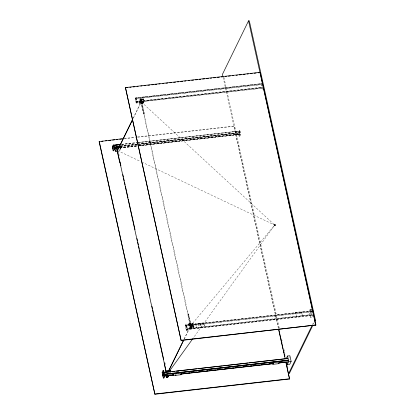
<?xml version="1.0" encoding="UTF-8"?>
<svg xmlns="http://www.w3.org/2000/svg" width="415" height="415" viewBox="0 0 415 415"><rect width="100%" height="100%" fill="white"/><g stroke="black" fill="none" stroke-linecap="round" stroke-linejoin="round"><path stroke-width="0.31" stroke-dasharray="2.08 1.56" d="M120.07 148.871L120.552 147.818L119.862 148.923L119.577 146.9M119.992 146.189L120.521 148.575L119.821 148.741M120.832 147.387L120.397 147.481L120.832 147.387L120.417 145.504M140.114 99.361C140.882 98.329 140.353 102.074 141.022 103.164L141.987 103.055L142.501 102.002L142.319 101.193L141.354 101.302L133.174 118.156M141.001 102.884C140.353 102.941 142.257 102.422 140.151 102.619C139.544 100.803 142.381 102.126 140.664 102.863C141.126 103.781 141.92 99.797 140.706 102.764M140.151 102.619L141.24 102.386M140.566 102.956L140.571 101.914L141.007 102.863M140.804 101.95L140.452 102.116M141.1 101.831L140.654 102.059M143.31 102.624C140.327 94.381 145.406 101.929 143.263 102.687C143.844 100.886 141.837 101.846 143.102 102.733C144.353 101.654 143.491 100.721 142.926 102.687M142.376 101.742C142.947 100.669 144.353 102.199 143.087 102.438C142.101 102.562 142.298 101.592 143.159 101.68M143.019 98.978L142.47 99.092M142.511 102.355L143.6 102.121M143.3 102.526L143.756 102.329M143.466 101.509L142.952 101.825M189.479 324.431L189.914 324.338L190.252 325.863L189.987 325.998L189.479 324.431L189.909 324.359M189.349 325.412C189.925 324.328 191.331 325.884 190.065 326.107C188.747 326.003 189.691 325.381 190.444 325.184M190.48 327.435L191.025 327.321L190.48 327.435L189.738 324.084L190.07 323.913L191.133 327.668L190.563 328.836L191.419 328.737L191.989 327.575L191.133 327.668M189.484 326.024L190.578 325.791M189.826 325.972L190.252 325.863M190.189 323.788C188.794 326.709 191.44 322.657 189.754 324.11M191.709 325.147C192.28 324.063 193.686 325.614 192.425 325.842C191.092 325.687 192.057 325.137 192.804 324.914M191.834 324.162L192.275 324.068L192.404 325.723L191.834 324.162L192.275 324.068M192.55 323.524C196.611 332.462 189.479 323.674 192.633 323.679C193.032 322.377 191.196 326.792 192.809 323.622M191.87 325.806L192.939 325.526M192.171 325.687L192.607 325.593M192.638 323.731L192.098 323.819M192.84 327.17L193.385 327.056M120.288 147.787L120.547 147.885M141.183 101.779L141.432 101.908M143.523 101.571L143.787 101.639M189.971 324.872L189.712 324.774M261.927 84.603L135.254 98.682L135.669 97.826L261.642 83.571M135.311 98.936L135.726 98.08L262.342 83.752M135.399 99.704L135.928 98.63L136.768 102.443L136.245 103.517L136.888 103.444L137.412 102.37L136.571 98.557L136.042 99.631L135.399 99.704L136.245 103.517M262.721 88.213L136.053 102.287L136.468 101.436L262.441 87.181M136.104 102.541L136.519 101.691L263.136 87.363M141.489 98.884L140.918 100.051L140.062 100.145L140.628 98.983L141.489 98.884L142.023 101.322L141.458 102.489L140.602 102.583L140 100.005L140.265 99.465L141.551 99.32L141.287 99.859L141.556 101.078L140.27 101.224L140.535 100.684L140.265 99.465M139.217 102.837L139.772 101.696L144.062 101.213L144.218 101.924L143.663 103.065L139.373 103.553L139.217 102.837L143.502 102.355L144.062 101.213M140.514 100.357L141.416 99.963L144.181 113.482L143.429 113.565L140.514 100.357L141.261 100.274M139.373 103.553L139.928 102.406L139.772 101.696M140.602 102.583L141.167 101.421L142.023 101.322M141.556 101.078L141.821 100.539L140.535 100.684M133.386 118.135L141.302 101.903L274.694 225.06L193.074 338.324M141.022 103.164L141.536 102.111L141.354 101.302M141.987 103.055L141.806 102.246L142.319 101.193M119.702 150.79L121.413 147.273L121.258 146.562L119.541 150.08L119.702 150.79L118.477 150.93M143.429 113.565L144.332 113.171L141.261 99.112A0.892 0.327 -12.5 0 0 139.902 99.118A0.892 0.327 -12.5 0 0 139.995 99.673A0.892 0.327 -12.5 0 0 141.261 99.112M144.181 113.482L144.332 113.171M278.392 328.478L233.889 126.077L135.954 137.163M239.242 130.824L238.303 132.753L239.144 136.561L239.787 136.488L240.726 134.564L239.886 130.751L239.242 130.824L240.083 134.636L239.144 136.561M262.218 89.261L261.372 85.449L261.901 84.375M239.886 130.751L238.947 132.681L239.787 136.488M139.274 145.328L239.538 133.983L137.889 145.675M137.889 146.038L239.439 134.548L239.538 133.983M139.305 144.379L240.269 132.847L239.844 130.917L137.007 142.553M187.782 314.42L188.685 314.02L191.45 327.539L190.703 327.627L187.782 314.42L188.685 314.02M185.194 325.194L185.723 324.12L186.366 324.048L187.596 329.635L187.072 330.708L186.428 330.781L185.194 325.194L185.837 325.121M197.545 324.836L185.5 326.2L186.366 324.048M185.5 326.2L185.915 325.35L197.96 323.985M188.794 323.679L188.239 324.821L188.394 325.531L192.679 325.049L193.24 323.908L193.084 323.197L188.794 323.679L188.95 324.39L188.394 325.531M310.98 315.696L186.236 329.552L186.651 328.701L310.052 314.736M186.294 329.806L186.709 328.955L310.752 314.918M186.428 330.781L186.952 329.707L185.723 324.12M190.376 323.28L189.863 324.333L190.827 324.224L191.341 323.171L190.376 323.28L190.558 324.094L190.044 325.147L191.009 325.038L191.523 323.985L191.341 323.171M190.563 328.836L190.023 326.398L190.594 325.23L191.45 325.137L192.005 327.803L191.746 328.343L190.459 328.488L190.718 327.949L190.449 326.73L191.735 326.584L191.476 327.124L191.746 328.343M184.032 339.174L190.537 325.842L274.694 225.06L142.672 162.498M184.244 339.148L190.75 325.817L140.918 100.051M190.449 326.73L190.189 327.269L191.476 327.124M191.419 328.737L190.884 326.299L191.45 325.137M190.703 327.627L140.664 100.046M193.084 323.197L192.524 324.338L192.679 325.049M195.745 323.721L196.466 327.85L195.745 323.721L203.786 322.813L204.507 326.942L203.786 322.813M200.492 323.7L200.077 324.551L200.025 324.297L200.44 323.446L201.291 327.305L200.876 328.156L201.234 327.051M274.237 224.774L274.476 224.282L275.653 224.147L275.664 225.755L274.481 225.89L274.237 224.774L275.415 224.64L275.653 224.147M274.481 225.89L274.476 224.282M295.719 312.407L296.44 316.536L295.719 312.407L301.617 311.743L302.338 315.872L301.617 311.743M310.135 309.564L309.118 311.649L310.373 317.335L312.786 317.065L311.53 311.375L312.293 309.813M288.933 357.699L289.411 356.718M289.203 359.883L289.255 359.769M310.373 317.335L311.136 315.774M312.381 324.831L313.797 321.926M313.413 324.167L314.264 322.424M119.982 148.705L120.521 148.575M261.59 83.685L135.617 97.94L136.468 101.8L262.441 87.544M135.254 98.682L261.227 84.427M261.372 85.449L262.015 85.376M140 100.005L141.287 99.859M136.053 102.287L262.669 87.959M141.536 102.111L142.501 102.002M139.928 102.406L144.218 101.924M140.841 102.355L141.806 102.246M124.36 138.475L135.311 137.235M124.225 138.745L135.181 137.505M137.759 137.209L233.759 126.347M121.585 144.296L136.364 142.625M121.528 144.41L136.312 142.739M136.955 142.667L239.787 131.026L240.218 132.956M121.636 144.55L137.707 142.734M138.351 142.661L239.901 131.171L239.071 132.873L137.521 144.363M120.807 145.888L136.877 144.067M137.515 143.995L239.066 132.504L239.439 134.548M120.755 146.002L136.82 144.181M137.464 144.109L239.014 132.618M120.163 146.329L136.877 144.436M120.08 146.448L138.076 144.41M138.719 144.337L240.269 132.847M120.666 146.485L136.737 144.669M119.577 147.481L121.413 147.273M119.992 147.507L136.701 145.618M119.894 147.709L137.246 145.748M120.044 147.761L138.683 145.655M139.326 145.582L239.595 134.232M119.945 147.963L137.303 146.002M137.946 145.93L239.497 134.434M119.894 148.077L137.246 146.111M240.083 134.636L240.726 134.564M274.725 225.397L275.902 225.262M190.558 324.094L191.523 323.985M188.95 324.39L193.24 323.908M311.831 310.84L185.858 325.095L187.072 330.708M311.774 310.949L185.801 325.204L186.657 329.064L310.695 315.032M198.593 323.913L312.531 311.022M185.443 325.946L197.488 324.582M200.025 324.297L309.481 311.909M310.124 311.836L312.059 311.618M198.178 324.763L309.538 312.163M190.023 326.398L190.884 326.299M190.853 327.311L191.606 327.228A0.892 0.327 -12.5 0 1 190.361 327.751A0.892 0.327 -12.5 0 1 190.272 327.196A0.892 0.327 -12.5 0 1 191.626 327.191M190.718 327.949L192.005 327.803M186.236 329.552L310.923 315.442M140.4 102.074L140.016 102.007M117.554 150.593L140.337 161.388M275.415 224.64L275.664 225.755M223.908 77.397L279.388 328.644M281.624 338.77L282.465 342.567M284 349.529L284.42 351.427M284.56 352.06L285.401 355.857M287.496 365.35L288.197 368.515M223.156 77.481L278.527 328.208M200.383 323.555L201.234 327.414M143.621 98.848A0.892 0.327 -12.5 0 1 142.355 99.403A0.892 0.327 -12.5 0 1 142.262 98.848A0.892 0.327 -12.5 0 1 143.621 98.848L143.798 99.662A0.892 0.327 -12.5 0 1 142.532 100.217A0.892 0.327 -12.5 0 1 142.444 99.662A0.892 0.327 -12.5 0 1 143.798 99.662M193.805 326.112A0.892 0.327 -12.5 0 1 192.539 326.672A0.892 0.327 -12.5 0 1 192.451 326.117A0.892 0.327 -12.5 0 1 193.805 326.112L193.987 326.927A0.892 0.327 -12.5 0 1 192.721 327.482A0.892 0.327 -12.5 0 1 192.627 326.927A0.892 0.327 -12.5 0 1 193.987 326.927M143.502 102.355L143.663 103.065M141.873 99.221L142.049 100.036M192.057 326.486L192.238 327.3M190.827 324.224L191.009 325.038M188.535 314.331L191.45 327.539M140.628 98.983L141.401 102.593M139.513 99.486L139.694 100.3M189.702 326.755L189.878 327.565M135.669 97.826L136.888 103.444M118.223 151.164L118.643 153.052M118.778 153.68L119.198 155.568M164.942 362.71L165.357 364.593M120.288 146.687A0.892 0.327 -12.5 0 1 120.724 147.009A0.892 0.327 -12.5 0 1 119.722 147.418M120.5 146.246A0.892 0.327 -12.5 0 1 120.376 146.339M140.177 100.487A0.892 0.327 -12.5 0 0 141.437 99.927A0.892 0.327 -12.5 0 0 140.083 99.927A0.892 0.327 -12.5 0 0 140.177 100.487M190.184 326.937A0.892 0.327 -12.5 0 0 191.45 326.382A0.892 0.327 -12.5 0 0 190.091 326.382A0.892 0.327 -12.5 0 0 190.184 326.937"/><path stroke-width="0.62" d="M170.166 370.813L169.787 370.813M123.712 138.548L99.102 141.588L154.894 394.25L289.551 379.014L286.049 362.274M125.449 87.565L181.111 340.497L315.898 324.992L260.106 72.329L125.449 87.565L181.111 340.497M112.33 147.009L113.269 145.079L113.912 145.006L114.753 148.819L113.814 150.744L113.171 150.816L112.33 147.009L112.973 146.936M112.455 147.201L113.285 145.499M112.823 148.508L112.823 148.876L112.398 146.946M113.653 147.175L113.228 145.245L120.298 144.446M113.171 150.816L114.109 148.892L113.269 145.079M119.421 146.77L116.968 147.045L115.256 150.562L115.412 151.273L117.86 150.998M116.252 148.695L116.516 148.155M115.412 151.273L117.129 147.761L116.968 147.045M118.296 148.357L116.854 151.273L117.71 151.179M117.341 150.619L132.608 119.318M119.536 146.537L132.535 119.873M119.836 161.943L119.681 162.255L117.18 150.935M314.829 321.257L315.4 320.095L249.291 20.75L248.544 20.833L222.456 74.316L223.016 76.848M259.972 72.599L260.106 72.329M164.19 362.793L166.119 372.54M162.125 372.494L163.064 370.569L163.707 370.496L164.942 376.083L164.003 378.008L163.36 378.081L162.125 372.494L162.768 372.421M163.36 372.623L163.785 374.553M162.696 374.351L162.737 373.899L163.012 376.14L163.842 374.439L288.524 360.329M162.955 375.886L163.785 374.185L288.472 360.075M154.894 394.25L99.232 141.318M165.684 372.468L166.415 370.958L170.705 370.476L170.861 371.186L170.373 372.193M163.36 378.081L164.299 376.156L163.064 370.569M166.083 372.675L166.576 371.669L166.415 370.958M168.485 371.052L183.466 340.331M168.698 371.026L183.679 340.305M166.441 375.959L166.706 375.419L166.97 376.638L166.711 377.178L167.997 377.033L168.257 376.493L167.992 375.274M167.105 376L166.954 376.312L166.674 375.056M167.385 376.358L168.241 376.265L167.676 377.427L166.814 377.526L167.385 376.358L167.115 375.139M172.899 375.648L173.729 373.946L173.6 373.334L172.765 375.036L172.899 375.648L180.94 374.735L181.775 373.033L181.64 372.426M177.942 370.969L178.367 372.903M272.878 364.334L273.708 362.632L273.573 362.02L272.743 363.722L272.878 364.334L278.771 363.665L279.601 361.963L279.466 361.356M286.044 358.949L287.476 356.013L289.888 355.743L291.143 361.429L289.717 364.365L287.305 364.64L286.744 362.108M287.305 364.64L288.731 361.704L287.476 356.013M312.096 325.412L288.565 373.666L289.312 373.578L312.848 325.329M169.647 370.834L192.695 338.848M125.958 87.762L127.893 87.544M129.828 87.326L131.114 87.181M133.049 86.958L134.979 86.74M136.914 86.522L138.2 86.377M140.778 86.087L142.065 85.941M144 85.718L145.935 85.5M147.865 85.283L149.799 85.065M151.729 84.847L153.664 84.629M154.951 84.484L156.886 84.261M158.821 84.043L160.107 83.897M162.685 83.607L163.972 83.462M165.907 83.244L167.842 83.021M169.771 82.803L171.706 82.585M173.636 82.367L175.571 82.149M177.506 81.931L178.792 81.786M180.727 81.563L182.657 81.345M184.592 81.127L185.879 80.982M188.457 80.692L189.743 80.546M191.678 80.323L193.613 80.105M195.543 79.888L197.478 79.67M199.407 79.452L200.699 79.306M202.629 79.083L204.564 78.866M206.499 78.648L208.429 78.43M210.364 78.212L211.65 78.067M213.585 77.849L215.515 77.626M217.45 77.408L219.385 77.19M221.314 76.972L222.606 76.827M225.179 76.536L226.471 76.386M228.4 76.168L230.335 75.95M232.27 75.732L233.557 75.587M236.135 75.297L237.422 75.151M239.356 74.928L241.286 74.71M243.221 74.493L245.156 74.275M247.086 74.057L248.378 73.912M250.307 73.688L252.242 73.471M254.172 73.253L256.107 73.035M258.042 72.817L259.328 72.672M101.675 141.292L102.967 141.147M105.545 140.856L106.831 140.711M108.766 140.493L110.696 140.275M112.631 140.057L114.561 139.834M116.496 139.616L117.782 139.471M119.717 139.253L121.652 139.035M113.171 145.354L120.241 144.555M113.928 145.426L120.355 144.695M114.296 147.102L119.437 146.521M114.239 147.211L119.385 146.63M117.129 147.761L119.577 147.481M114.208 148.165L116.776 147.87M114.109 148.363L116.677 148.072M114.26 148.414L116.833 148.124M114.161 148.617L116.091 148.399M114.109 148.731L116.677 148.44M114.109 148.892L114.753 148.819M314.648 320.183L315.4 320.095M181.241 340.233L315.898 324.992M166.576 371.669L170.861 371.186M164.05 372.437L288.098 358.399M164.631 372.478L170.97 371.762M172.235 371.617L174.772 371.332M176.038 371.186L196.611 368.857M197.903 368.712L222.367 365.942M223.659 365.797L248.123 363.026M249.41 362.881L287.403 358.586M164.418 374.48L173.932 373.401M181.588 372.535L273.661 362.119M279.456 361.46L288.472 360.443M173.729 373.946L181.775 373.033M273.708 362.632L279.601 361.963M165.492 375.601L167.39 375.383M169.294 375.17L171.198 374.952M184.618 373.438L185.904 373.293M187.839 373.069L189.769 372.852M191.699 372.634L192.991 372.488M195.564 372.198L196.85 372.053M198.785 371.835L200.715 371.612M202.645 371.394L203.936 371.249M206.509 370.958L207.796 370.813M209.731 370.595L211.66 370.377M213.595 370.159L215.525 369.936M217.455 369.718L218.747 369.573M220.676 369.355L222.606 369.137M224.541 368.919L226.471 368.702M228.4 368.484L229.692 368.333M232.265 368.043L233.552 367.898M235.487 367.68L237.416 367.462M239.346 367.244L240.638 367.099M243.211 366.803L244.497 366.658M246.432 366.44L248.362 366.222M250.297 366.004L251.583 365.859M254.156 365.568L255.443 365.423M257.378 365.2L259.308 364.982M261.243 364.764L263.172 364.546M265.102 364.329L266.394 364.183M268.967 363.893L270.253 363.748M279.269 362.726L281.199 362.508M283.134 362.29L285.064 362.067M288.731 361.704L291.143 361.429M164.335 375.886L173.211 374.88M180.867 374.014L273.584 363.524M279.378 362.866L287.751 361.921M164.278 376L173.154 374.994M181.454 374.055L273.532 363.633M278.683 363.052L287.694 362.03M164.299 376.156L164.942 376.083M166.97 376.638L168.257 376.493M155.028 393.98L289.686 378.745M248.544 20.833L312.422 310.104M312.692 311.323L313.252 313.854M313.527 315.12L315.768 325.261M278.781 329.365L285.219 358.529M278.673 329.743L282.999 349.326M283.274 350.587L283.834 353.113M284.114 354.379L284.669 356.905M285.785 361.958L289.551 379.014M278.636 363.058L278.771 363.665M180.81 374.128L180.94 374.735M120.07 161.98L120.905 165.772M122.861 174.627L123.421 177.158M123.701 178.424L124.261 180.956M124.536 182.221L125.097 184.748M125.377 186.013L128.033 198.033M128.308 199.299L135.015 229.656M136.971 238.516L137.531 241.042M137.806 242.308L138.366 244.84M138.646 246.105L139.207 248.632M139.487 249.897L142.138 261.917M142.418 263.183L149.54 295.439M151.916 306.192L152.476 308.724M152.756 309.989L153.311 312.521M153.591 313.782L154.152 316.313M154.432 317.579L157.083 329.598M157.363 330.864L163.65 359.328M117.196 149.991L166.275 372.229M166.275 375.087L166.814 377.526M112.449 146.832L112.88 148.762M162.638 374.097L163.064 376.032M116.807 147.647A0.892 0.327 -12.5 0 1 117.263 147.066M116.781 146.874A0.892 0.327 -12.5 0 1 116.485 146.697M119.043 147.154A0.892 0.327 -12.5 0 1 119.245 146.962M119.328 146.614A0.892 0.327 -12.5 0 1 118.934 146.246M117.621 148.928L118.161 148.84L117.621 148.928M167.38 371.129L167.81 371.057L167.38 371.129M175.571 375.061L176.116 374.973L175.597 375.03M198.52 324.872L199.039 325.075L198.52 324.872M312.547 309.289L310.135 309.564L311.39 315.255L313.802 314.98L312.547 309.289"/></g></svg>
